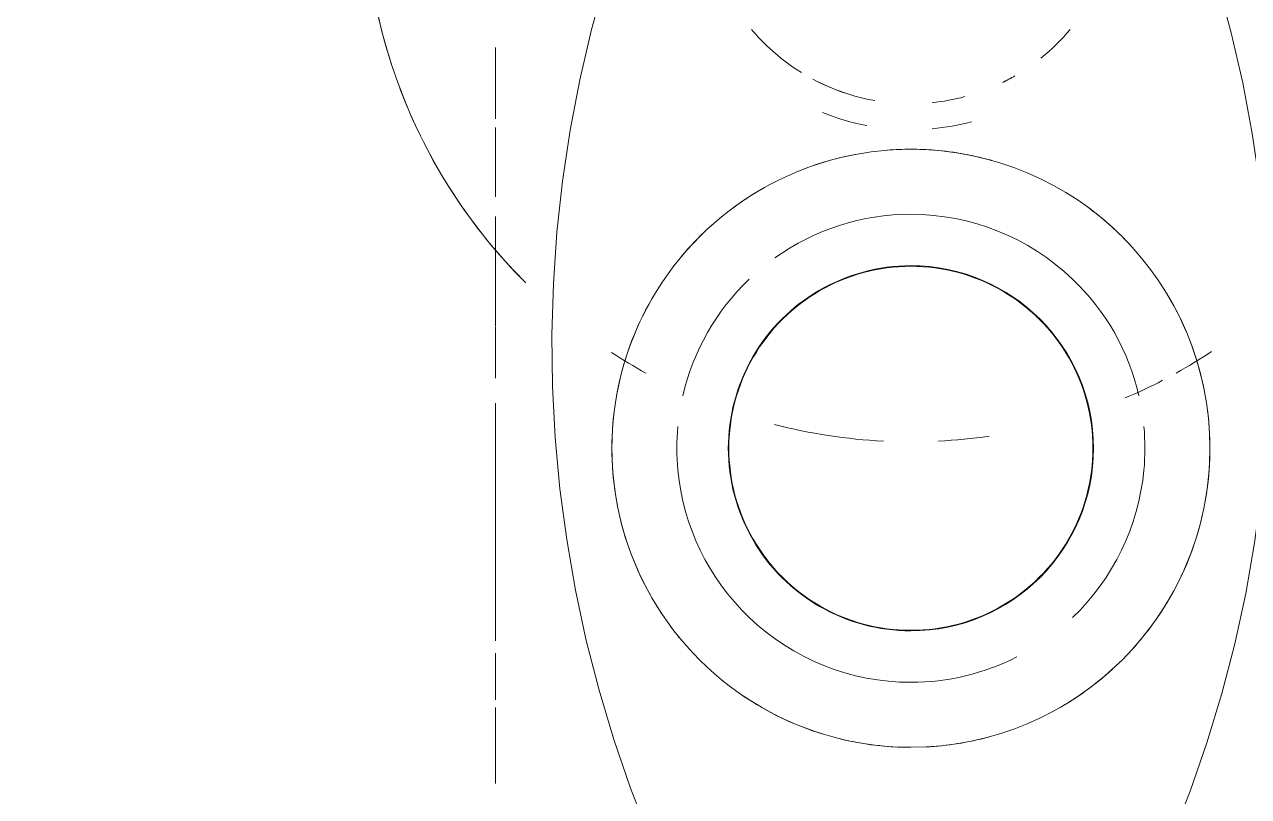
# Model space of a CAD drawing. Header units: millimetres. Extents: x -4000 to 187956, y -58990 to 162485.
# Drawn here: x 943.71 to 990.78, y 74012.72 to 74042.41 of the extents above; entities that cross this region are included whole.
import ezdxf

# ---------------------------------------------------------------- set-up
doc = ezdxf.new("R2010")
doc.units = ezdxf.units.MM
doc.layers.add('A-FLOR-PATT', color=8, linetype='Continuous', lineweight=13)
doc.layers.add('P-SANR-FIXT', color=6, linetype='Continuous', lineweight=9)

# ---------------------------------------------------------------- blocks, each defined once
blk = doc.blocks.new('C307 - C307-496757-0_000')
at = {"layer": 'P-SANR-FIXT', "color": 254}
for p, q in [((15.976, -17.532), (15.976, -14.615)), ((15.976, -19.62), (15.976, -17.832)), ((15.976, -29.239), (15.976, -20.098)), ((15.976, -32.174), (15.976, -30.203)), ((15.976, -36.418), (15.976, -32.202))]:
    blk.add_line(p, q, dxfattribs=at)
at = {"layer": 'P-SANR-FIXT', "color": 50}
for p, q in [((15.976, -39.833), (15.976, -37.168)), ((15.976, -42.914), (15.976, -40.17))]:
    blk.add_line(p, q, dxfattribs=at)
at = {"layer": 'P-SANR-FIXT', "color": 250, "flags": 128}
for points in [[(-11.205, -47.267), (-11.8, -45.383), (-12.319, -43.475), (-12.761, -41.549), (-13.126, -39.607), (-13.414, -37.651), (-13.622, -35.686), (-13.752, -33.713), (-13.803, -31.737), (-13.775, -29.761), (-13.668, -27.787), (-13.482, -25.82), (-13.218, -23.861), (-12.875, -21.914), (-12.455, -19.983), (-11.958, -18.07), (-11.385, -16.178), (-10.736, -14.311), (-10.014, -12.471), (-9.219, -10.662), (-8.41, -9)], [(8.41, -9), (9.272, -10.778), (10.063, -12.59), (10.781, -14.432), (11.424, -16.3), (11.993, -18.194), (12.485, -20.108), (12.9, -22.04), (13.237, -23.988), (13.497, -25.947), (13.678, -27.916), (13.779, -29.889), (13.802, -31.866), (13.746, -33.842), (13.611, -35.814), (13.397, -37.779), (13.105, -39.733), (12.735, -41.675), (12.287, -43.6), (11.763, -45.506), (11.163, -47.389)]]:
    blk.add_lwpolyline(points, dxfattribs=at)
at = {"layer": 'P-SANR-FIXT', "color": 250}
for centre, radius, start, end in [((0, -27.5), 11.5, 90, 270), ((0, -27.5), 11.5, 270, 90), ((0, -27.5), 9, 90, 116.9158), ((0, -27.5), 9, 90, 116.9158), ((0, -27.5), 9, 46.3051, 90), ((0, -27.5), 9, 46.3051, 90), ((0, -27.5), 7.022, 90, 270), ((0, -27.5), 7.022, 270, 90), ((0, -27.5), 9, 174.6435, 185.3565), ((0, -27.5), 9, 174.6435, 185.3565), ((0, -27.5), 9, 354.6435, 5.3565), ((0, -27.5), 9, 354.6435, 5.3565), ((0, -48.75), 21, 347.7346, 45.1401), ((0, -27.5), 9, 226.3051, 270), ((0, -27.5), 9, 226.3051, 270), ((0, -27.5), 9, 270, 305.5272), ((0, -27.5), 9, 270, 305.5272)]:
    blk.add_arc(centre, radius, start, end, dxfattribs=at)
at = {"layer": 'P-SANR-FIXT', "color": 254}
for centre, radius, start, end in [((0, -27.5), 11.5, 76.1641, 90), ((0, -27.5), 11.5, 92.9368, 105.0328), ((0, -27.5), 11.5, 55.8822, 72.7285), ((0, -27.5), 11.5, 119.3947, 132.3602), ((0, -27.5), 11.5, 137.1748, 149.0167), ((0, -27.5), 11.5, 31.8641, 40.19), ((0, -27.5), 7, 90, 150), ((0, -27.5), 7, 30, 90), ((0, -27.5), 11.5, 150, 187.4689), ((0, -27.5), 11.5, 353.0201, 30), ((0, -48.75), 21, 92.8884, 98.2294), ((0, -48.75), 21, 75.5352, 87.1116), ((0, -27.5), 11.5, 190.1232, 210), ((0, -48.75), 21, 113.1077, 117.4486), ((0, -27.5), 11.5, 330, 349.8762), ((0, -27.5), 7, 210, 270), ((0, -27.5), 7, 270, 330), ((0, -48.75), 21, 20.6534, 45.1401), ((0, -27.5), 11.5, 222.3492, 233.5957), ((0, -27.5), 11.5, 312.91, 319.9554), ((0, -27.5), 11.5, 297.7185, 306.3602), ((0, -27.5), 11.5, 253.8911, 265.4385), ((0, -27.5), 11.5, 280.6659, 290.9213), ((0, -48.75), 8, 95.865, 105), ((0, -48.75), 8, 61.8494, 71.323), ((0, -48.75), 8, 116.0864, 120), ((0, -48.75), 21, 2.9527, 18)]:
    blk.add_arc(centre, radius, start, end, dxfattribs=at)
at = {"layer": 'P-SANR-FIXT', "color": 253}
for centre, radius, start, end in [((0, -27.5), 9, 133.6949, 174.6435), ((0, -27.5), 9, 133.6949, 174.6435), ((0, -27.5), 9, 5.3565, 46.3051), ((0, -27.5), 9, 5.3565, 46.3051), ((0, -27.5), 7, 150, 210), ((0, -27.5), 7, 330, 30), ((0, -27.5), 9, 192.9353, 226.3051), ((0, -27.5), 9, 192.9353, 226.3051), ((0, -27.5), 9, 313.6949, 347.0641), ((0, -27.5), 9, 313.6949, 347.0641), ((0, -48.75), 21, 119.0464, 123.4129), ((0, -48.75), 21, 56.7591, 60.9536), ((0, -48.75), 9, 95.2451, 105), ((0, -48.75), 9, 67.7717, 79.1782)]:
    blk.add_arc(centre, radius, start, end, dxfattribs=at)
at = {"layer": 'P-SANR-FIXT', "color": 50}
for centre, radius, start, end in [((0, -48.75), 21, 92.9437, 98.2294), ((0, -48.75), 21, 75.5352, 87.1116), ((0, -48.75), 21, 113.1077, 117.4486), ((0, -48.75), 21, 119.0464, 123.4129), ((0, -48.75), 21, 56.7591, 60.9536), ((0, -27.5), 11.5, 265.4385, 270), ((0, -27.5), 11.5, 270, 274.5614), ((0, -48.75), 8, 45, 47.668)]:
    blk.add_arc(centre, radius, start, end, dxfattribs=at)
at = {"layer": 'P-SANR-FIXT', "color": 250}
blk.add_open_spline([(18.14, -4.07), (19.755, -4.147), (23.175, -4.329), (28.273, -4.692), (33.432, -5.166), (37.602, -5.618), (40.864, -6.004), (44.081, -6.399), (47.997, -6.927), (52.535, -7.633), (56.941, -8.397), (61.248, -9.203), (65.448, -10.056), (70.877, -11.275), (85.281, -14.901), (106.179, -22.375), (129.304, -35.807), (141.715, -47.207), (147.158, -53.548)], degree=3, knots=[-0.92182, -0.92182, -0.92182, -0.92182, -0.9, -0.875, -0.85, -0.825, -0.8125, -0.8, -0.775, -0.75, -0.725, -0.7, -0.675, -0.65, -0.6, -0.4, -0.2, 0, 0, 0, 0], dxfattribs=at)
at = {"layer": 'P-SANR-FIXT', "color": 253}
for points in [[(3.776, -41.697), (3.03, -41.298), (2.22, -41.018), (1.388, -40.871)], [(-3.525, -41.569), (-3.687, -41.648), (-3.846, -41.733), (-4.002, -41.823)], [(5.435, -42.883), (5.059, -42.534), (4.649, -42.221), (4.213, -41.95)], [(-4.995, -42.501), (-5.409, -42.832), (-5.791, -43.205), (-6.131, -43.611)]]:
    blk.add_open_spline(points, degree=3, dxfattribs=at)
at = {"layer": 'P-SANR-FIXT', "color": 254}
blk.add_open_spline([(6.129, -43.611), (5.913, -43.354), (5.682, -43.111), (5.435, -42.883)], degree=3, dxfattribs=at)
blk = doc.blocks.new('C307 - C307-V844-0_000')
at = {"layer": 'P-SANR-FIXT', "color": 254}
for p, q in [((15.976, -17.532), (15.976, -14.615)), ((15.976, -19.62), (15.976, -17.832)), ((15.976, -29.239), (15.976, -20.098)), ((15.976, -32.174), (15.976, -30.203)), ((15.976, -36.418), (15.976, -32.202))]:
    blk.add_line(p, q, dxfattribs=at)
at = {"layer": 'P-SANR-FIXT', "color": 50}
for p, q in [((15.976, -39.833), (15.976, -37.168)), ((15.976, -42.914), (15.976, -40.17))]:
    blk.add_line(p, q, dxfattribs=at)
at = {"layer": 'P-SANR-FIXT', "color": 250, "flags": 128}
for points in [[(-11.205, -47.267), (-11.8, -45.383), (-12.319, -43.475), (-12.761, -41.549), (-13.126, -39.607), (-13.414, -37.651), (-13.622, -35.686), (-13.752, -33.713), (-13.803, -31.737), (-13.775, -29.761), (-13.668, -27.787), (-13.482, -25.82), (-13.218, -23.861), (-12.875, -21.914), (-12.455, -19.983), (-11.958, -18.07), (-11.385, -16.178), (-10.736, -14.311), (-10.014, -12.471), (-9.219, -10.662), (-8.41, -9)], [(8.41, -9), (9.272, -10.778), (10.063, -12.59), (10.781, -14.432), (11.424, -16.3), (11.993, -18.194), (12.485, -20.108), (12.9, -22.04), (13.237, -23.988), (13.497, -25.947), (13.678, -27.916), (13.779, -29.889), (13.802, -31.866), (13.746, -33.842), (13.611, -35.814), (13.397, -37.779), (13.105, -39.733), (12.735, -41.675), (12.287, -43.6), (11.763, -45.506), (11.163, -47.389)]]:
    blk.add_lwpolyline(points, dxfattribs=at)
at = {"layer": 'P-SANR-FIXT', "color": 250}
for centre, radius, start, end in [((0, -27.5), 11.5, 90, 270), ((0, -27.5), 11.5, 270, 90), ((0, -27.5), 9, 90, 116.9158), ((0, -27.5), 9, 90, 116.9158), ((0, -27.5), 9, 46.3051, 90), ((0, -27.5), 9, 46.3051, 90), ((0, -27.5), 7.022, 90, 270), ((0, -27.5), 7.022, 270, 90), ((0, -27.5), 9, 174.6435, 185.3565), ((0, -27.5), 9, 174.6435, 185.3565), ((0, -27.5), 9, 354.6435, 5.3565), ((0, -27.5), 9, 354.6435, 5.3565), ((0, -48.75), 21, 347.7346, 45.1401), ((0, -27.5), 9, 226.3051, 270), ((0, -27.5), 9, 226.3051, 270), ((0, -27.5), 9, 270, 305.5272), ((0, -27.5), 9, 270, 305.5272)]:
    blk.add_arc(centre, radius, start, end, dxfattribs=at)
at = {"layer": 'P-SANR-FIXT', "color": 254}
for centre, radius, start, end in [((0, -27.5), 11.5, 76.1641, 90), ((0, -27.5), 11.5, 92.9368, 105.0328), ((0, -27.5), 11.5, 55.8822, 72.7285), ((0, -27.5), 11.5, 119.3947, 132.3602), ((0, -27.5), 11.5, 137.1748, 149.0167), ((0, -27.5), 11.5, 31.8641, 40.19), ((0, -27.5), 7, 90, 150), ((0, -27.5), 7, 30, 90), ((0, -27.5), 11.5, 150, 187.4689), ((0, -27.5), 11.5, 353.0201, 30), ((0, -48.75), 21, 92.8884, 98.2294), ((0, -48.75), 21, 75.5352, 87.1116), ((0, -27.5), 11.5, 190.1232, 210), ((0, -48.75), 21, 113.1077, 117.4486), ((0, -27.5), 11.5, 330, 349.8762), ((0, -27.5), 7, 210, 270), ((0, -27.5), 7, 270, 330), ((0, -48.75), 21, 20.6534, 45.1401), ((0, -27.5), 11.5, 222.3492, 233.5957), ((0, -27.5), 11.5, 312.91, 319.9554), ((0, -27.5), 11.5, 297.7185, 306.3602), ((0, -27.5), 11.5, 253.8911, 265.4385), ((0, -27.5), 11.5, 280.6659, 290.9213), ((0, -48.75), 8, 95.865, 105), ((0, -48.75), 8, 61.8494, 71.323), ((0, -48.75), 8, 116.0864, 120), ((0, -48.75), 21, 2.9527, 18)]:
    blk.add_arc(centre, radius, start, end, dxfattribs=at)
at = {"layer": 'P-SANR-FIXT', "color": 253}
for centre, radius, start, end in [((0, -27.5), 9, 133.6949, 174.6435), ((0, -27.5), 9, 133.6949, 174.6435), ((0, -27.5), 9, 5.3565, 46.3051), ((0, -27.5), 9, 5.3565, 46.3051), ((0, -27.5), 7, 150, 210), ((0, -27.5), 7, 330, 30), ((0, -27.5), 9, 192.9353, 226.3051), ((0, -27.5), 9, 192.9353, 226.3051), ((0, -27.5), 9, 313.6949, 347.0641), ((0, -27.5), 9, 313.6949, 347.0641), ((0, -48.75), 21, 119.0464, 123.4129), ((0, -48.75), 21, 56.7591, 60.9536), ((0, -48.75), 9, 95.2451, 105), ((0, -48.75), 9, 67.7717, 79.1782)]:
    blk.add_arc(centre, radius, start, end, dxfattribs=at)
at = {"layer": 'P-SANR-FIXT', "color": 50}
for centre, radius, start, end in [((0, -48.75), 21, 92.9437, 98.2294), ((0, -48.75), 21, 75.5352, 87.1116), ((0, -48.75), 21, 113.1077, 117.4486), ((0, -48.75), 21, 119.0464, 123.4129), ((0, -48.75), 21, 56.7591, 60.9536), ((0, -27.5), 11.5, 265.4385, 270), ((0, -27.5), 11.5, 270, 274.5614), ((0, -48.75), 8, 45, 47.668)]:
    blk.add_arc(centre, radius, start, end, dxfattribs=at)
at = {"layer": 'P-SANR-FIXT', "color": 250}
blk.add_open_spline([(18.14, -4.07), (19.755, -4.147), (23.175, -4.329), (28.273, -4.692), (33.432, -5.166), (37.602, -5.618), (40.864, -6.004), (44.081, -6.399), (47.997, -6.927), (52.535, -7.633), (56.941, -8.397), (61.248, -9.203), (65.448, -10.056), (70.877, -11.275), (85.281, -14.901), (106.179, -22.375), (129.304, -35.807), (141.715, -47.207), (147.158, -53.548)], degree=3, knots=[-0.92182, -0.92182, -0.92182, -0.92182, -0.9, -0.875, -0.85, -0.825, -0.8125, -0.8, -0.775, -0.75, -0.725, -0.7, -0.675, -0.65, -0.6, -0.4, -0.2, 0, 0, 0, 0], dxfattribs=at)
at = {"layer": 'P-SANR-FIXT', "color": 253}
for points in [[(3.776, -41.697), (3.03, -41.298), (2.22, -41.018), (1.388, -40.871)], [(-3.525, -41.569), (-3.687, -41.648), (-3.846, -41.733), (-4.002, -41.823)], [(5.435, -42.883), (5.059, -42.534), (4.649, -42.221), (4.213, -41.95)], [(-4.995, -42.501), (-5.409, -42.832), (-5.791, -43.205), (-6.131, -43.611)]]:
    blk.add_open_spline(points, degree=3, dxfattribs=at)
at = {"layer": 'P-SANR-FIXT', "color": 254}
blk.add_open_spline([(6.129, -43.611), (5.913, -43.354), (5.682, -43.111), (5.435, -42.883)], degree=3, dxfattribs=at)
blk = doc.blocks.new('CMF2_NHAXUONG_A_rvt-1-0_000')
at = {"layer": 'A-FLOR-PATT', "lineweight": 9}
h = blk.add_hatch(dxfattribs=at)
h.set_pattern_fill('FP_25', color=252, style=0, pattern_type=2)
h.set_pattern_definition([(89.998, (160159.3, 137898.8), (-600, 0.021), []), (179.998, (160159.3, 137898.8), (-0.021, -600), [])])
h.paths.add_polyline_path([(154749.885, 498.905), (160009.361, 498.905), (160009.253, 1898.495), (156700.319, 1898.502), (156700.429, 1498.542), (156600.36, 1498.542), (156600.355, 2298.535), (158059.007, 2298.535), (158058.95, 5748.613), (156099.885, 5748.433), (156099.885, 4399.903), (155999.885, 4399.903), (155999.885, 5748.487), (154749.885, 5748.543), (154749.885, 751.936)])
h.paths.add_polyline_path([(160209.304, 1748.67), (165509.359, 1749.398), (165509.051, 3698.263), (162659.146, 3698.263), (162659.146, 3548.445), (162459.146, 3548.445), (162459.145, 4948.703), (161059.263, 4948.825), (161059.26, 4898.283), (160209.362, 4898.913), (160209.254, 3698.445), (160859.147, 3698.445), (160859.147, 3498.445), (160209.147, 3498.445), (160209.289, 1919.983)])
h.paths.add_polyline_path([(158997.487, 2198.535), (159409.364, 2198.535), (159409.364, 3498.619), (158258.791, 3498.619), (158258.791, 2198.535), (158714.043, 2198.535)])
h.paths.add_polyline_path([(159280.912, 3698.445), (160009.147, 3698.445), (160009.147, 4898.728), (159959.048, 4898.641), (159959.853, 5848.631), (158258.554, 5848.622), (158258.554, 3698.445)])
h.paths.add_polyline_path([(83409.046, 5348.514), (85559.046, 5348.514), (85559.046, 6948.514), (83409.046, 6948.514), (83409.046, 5424.086)])
h.paths.add_polyline_path([(83209.258, 5348.602), (83209.258, 10108.828), (82009.258, 10108.828), (82009.258, 8808.828), (80984.258, 8808.828), (80984.046, 7248.514), (82234.046, 7248.514), (82234.046, 5348.602)])
h.paths.add_polyline_path([(80485.393, 6361.014), (80784.258, 6361.014), (80784.258, 8808.828), (79759.258, 8808.828), (79759.258, 10108.828), (78559.258, 10108.828), (78559.258, 6361.014), (79918.524, 6361.014)])
h.paths.add_polyline_path([(79959.258, 9008.828), (81809.258, 9008.828), (81809.258, 10208.828), (79959.258, 10208.828), (79959.258, 10096.236)])
h.paths.add_polyline_path([(5374.563, 15998.65), (5859.046, 15998.65), (5859.046, 18498.577), (509.048, 18498.577), (509.048, 17048.643), (4299.776, 17048.643), (4299.776, 15998.65), (5091.129, 15998.65)])
h.paths.add_polyline_path([(4409.041, 18698.577), (5959.046, 18698.577), (5959.046, 20998.578), (4409.041, 20998.578), (4409.041, 19440.536)])
h.paths.add_polyline_path([(509.048, 21198.577), (5859.046, 21198.578), (5859.046, 24898.283), (3969.26, 24898.283), (3969.26, 22848.578), (4609.26, 22848.578), (4609.26, 22743.94), (3769.26, 22743.94), (3769.26, 24698.746), (509.048, 24698.746), (509.048, 22798.578), (2129.26, 22798.578), (2129.26, 23198.57), (2229.26, 23198.57), (2229.26, 22398.578), (509.048, 22398.578), (509.048, 21776.61)])
h.paths.add_polyline_path([(4249.784, 73948.537), (5800.212, 73948.647), (5800.212, 76398.641), (4359.046, 76398.641), (4359.046, 76098.597), (509.26, 76098.685), (509.26, 73998.606), (4159.048, 73998.606), (4159.048, 74648.65), (4249.784, 74648.65), (4249.784, 74338.296)])
h.paths.add_polyline_path([(161750.212, 73948.538), (161750.212, 74640.013), (161850.206, 74640.013), (161850.309, 73998.606), (165509.368, 73998.694), (165509.368, 76098.685), (161659.474, 76098.597), (161659.474, 76398.641), (160200, 76398.641), (160200, 73948.649), (161548.409, 73948.552)])
h.paths.add_polyline_path([(161548.409, 76598.641), (161659.046, 76598.641), (161659.046, 78298.641), (160209.046, 78298.641), (160209.046, 76598.641)])
h.paths.add_polyline_path([(5091.129, 76598.641), (5809.477, 76598.641), (5809.477, 78298.641), (4359.477, 78298.641), (4359.477, 76598.641)])
h.paths.add_polyline_path([(160199.739, 78498.639), (161659.315, 78498.663), (161659.633, 78798.619), (165509.581, 78798.685), (165509.051, 80348.641), (161859.474, 80348.641), (161859.474, 80048.65), (161750, 80048.65), (161750, 80948.673), (160200.166, 80948.253), (160200.032, 80178.483)])
h.paths.add_polyline_path([(5709.477, 78498.641), (5709.477, 80948.283), (4249.997, 80948.283), (4249.997, 80299.284), (4149.786, 80299.284), (4149.786, 80348.641), (509.26, 80348.641), (508.939, 78798.685), (4159.156, 78798.597), (4159.477, 78498.641), (5091.129, 78498.641)])
h.paths.add_polyline_path([(86109.472, 132101.223), (86109.472, 133323.816), (84609.472, 133323.816), (84609.472, 132101.223)])
h.paths.add_polyline_path([(83259.472, 132200.855), (84409.472, 132200.855), (84409.472, 133523.816), (85259.472, 133523.816), (85259.26, 134848.409), (83259.472, 134848.409), (83259.472, 132740.168)])
h.paths.add_polyline_path([(87459.258, 132201.223), (87459.258, 134848.593), (85459.472, 134848.226), (85459.472, 133523.816), (86309.472, 133526.053), (86309.472, 132201.223), (86721.014, 132201.223)])
h.paths.add_polyline_path([(11209.154, 135098.741), (11209.049, 140698.728), (6109.258, 140698.728), (6109.258, 139698.738), (6059.047, 139698.738), (6059.045, 139098.68), (9550.261, 139098.701), (9550.258, 139498.686), (9650.258, 139498.686), (9650.263, 138698.694), (7959.614, 138698.694), (7959.613, 135098.747), (9859.048, 135098.754), (9859.048, 137148.744), (9259.048, 137148.744), (9259.048, 137348.744), (10059.048, 137348.744), (10059.048, 135098.753), (10759.871, 135098.746)])
h.paths.add_polyline_path([(156349.859, 135098.753), (156349.859, 136499.688), (156449.859, 136499.688), (156449.859, 135098.767), (158059.118, 135098.85), (158059.118, 138698.694), (156349.853, 138698.694), (156349.857, 139498.686), (156449.858, 139498.686), (156449.854, 139098.701), (159959.683, 139098.68), (159959.683, 140698.816), (154809.154, 140698.637), (154808.945, 135098.753)])
h.paths.add_polyline_path([(162549.789, 135998.603), (162549.79, 137398.747), (162659.049, 137398.747), (162659.049, 137248.798), (165509.378, 137248.816), (165509.632, 139448.496), (160159.474, 139448.496), (160159.474, 137398.747), (160750.212, 137398.747), (160750.212, 137298.747), (160149.79, 137298.747), (160149.79, 135998.826), (161548.409, 135998.696)])
h.paths.add_polyline_path([(3449.788, 135998.671), (5900.212, 135998.739), (5900.212, 137297.569), (5248.629, 137297.569), (5248.629, 137398.747), (5859.046, 137398.747), (5859.046, 139448.732), (509.359, 139448.732), (509.361, 137248.773), (3449.787, 137249.905), (3449.788, 136244.28)])
h.paths.add_polyline_path([(6059.046, 137398.747), (7159.62, 137398.747), (7159.62, 138698.694), (6059.046, 138698.694), (6059.046, 137412.318)])
h.paths.add_polyline_path([(158858.919, 137398.747), (159959.05, 137398.747), (159959.05, 138698.694), (158858.919, 138698.694), (158858.919, 137412.318)])
at = {"layer": 'P-SANR-FIXT', "color": 250, "lineweight": 9, "rotation": 180.0003356948516}
for name in ['C307 - C307-496757-0_000', 'C307 - C307-V844-0_000']:
    blk.add_blockref(name, (977.795, 73998.608), dxfattribs=at)

msp = doc.modelspace()

# ---------------------------------------------------------------- block references
at = {"lineweight": 5}
msp.add_blockref('CMF2_NHAXUONG_A_rvt-1-0_000', (0, 0), dxfattribs=at)

doc.saveas('drawing.dxf')
